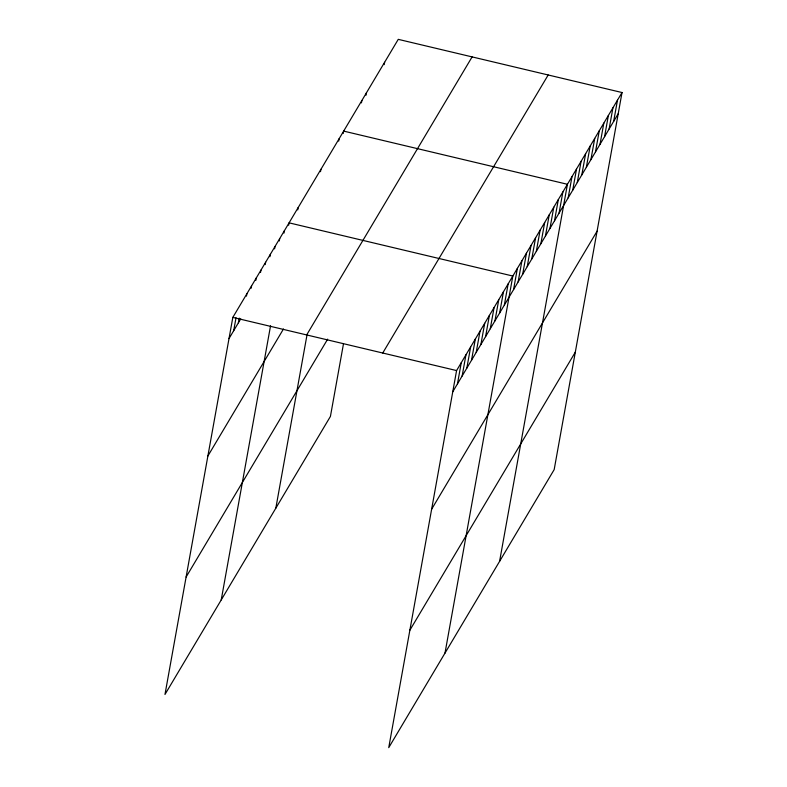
<?xml version="1.0" encoding="UTF-8"?>
<svg xmlns="http://www.w3.org/2000/svg" width="787" height="787" viewBox="0 0 787 787"><rect width="100%" height="100%" fill="white"/><g stroke="black" fill="none" stroke-linecap="round" stroke-linejoin="round"><path stroke-width="1.18" d="M622.025 92.532L456.578 370.569L388.739 747.65L554.176 469.613L622.025 92.532L398.261 39.35L232.824 317.387L164.975 694.468L330.422 416.431L343.466 343.899M233.69 330.707L236.021 317.751M238.382 322.827L239.228 318.115M246.459 296.109L246.882 293.748M251.151 288.229L251.574 285.878M255.834 280.349L256.257 277.998M260.527 272.469L260.95 270.118M265.209 264.599L265.632 262.238M269.902 256.719L270.325 254.368M274.584 248.84L275.007 246.488M279.277 240.96L279.7 238.609M283.959 233.09L284.382 230.729M221.226 599.94L270.551 325.798M288.652 225.21L289.075 222.849L512.829 276.04L444.989 653.121M297.752 209.913L298.175 207.561M320.496 171.684L320.919 169.333M338.695 141.099L339.118 138.748M275.824 508.186L306.989 334.987M343.24 133.456L343.673 131.104L567.427 184.286L499.588 561.367M361.44 102.871L361.872 100.52M365.994 95.227L366.417 92.876M384.194 64.642L384.617 62.291M457.454 383.889L461.271 362.689M462.146 376.009L465.953 354.809M466.829 368.129L470.646 346.939M471.521 360.249L475.328 339.059M476.204 352.379L480.021 331.179M480.896 344.499L484.703 323.3M485.579 336.62L489.396 315.42M490.271 328.74L494.079 307.55M494.954 320.86L498.771 299.67M499.647 312.99L503.454 291.79M504.329 305.11L508.146 283.91M513.567 289.586L517.384 268.387M518.121 281.943L521.929 260.743M522.666 274.289L526.483 253.099M527.221 266.645L531.028 245.455M531.766 259.002L535.583 237.802M536.321 251.358L540.128 230.158M540.866 243.714L544.683 222.514M545.421 236.061L549.228 214.871M549.965 228.417L553.782 207.217M554.52 220.773L558.327 199.573M559.065 213.129L562.882 191.93M568.165 197.832L571.982 176.642M572.72 190.188L576.527 168.989M577.264 182.545L581.081 161.345M581.819 174.891L585.626 153.701M586.364 167.247L590.181 146.057M590.919 159.604L594.726 138.404M595.464 151.96L599.281 130.76M600.019 144.316L603.826 123.116M604.564 136.663L608.381 115.473M609.118 129.019L612.925 107.829M613.663 121.375L617.48 100.175M229.007 338.577L240.724 318.883M207.876 456.027L283.468 328.996M306.664 334.937L472.111 56.9M186.106 577.028L327.667 339.128M382.738 353.019L548.185 74.981M452.771 391.759L618.218 113.731M431.64 509.209L597.087 231.171M409.87 630.21L575.307 352.173M232.824 317.387L456.578 370.569"/></g></svg>
